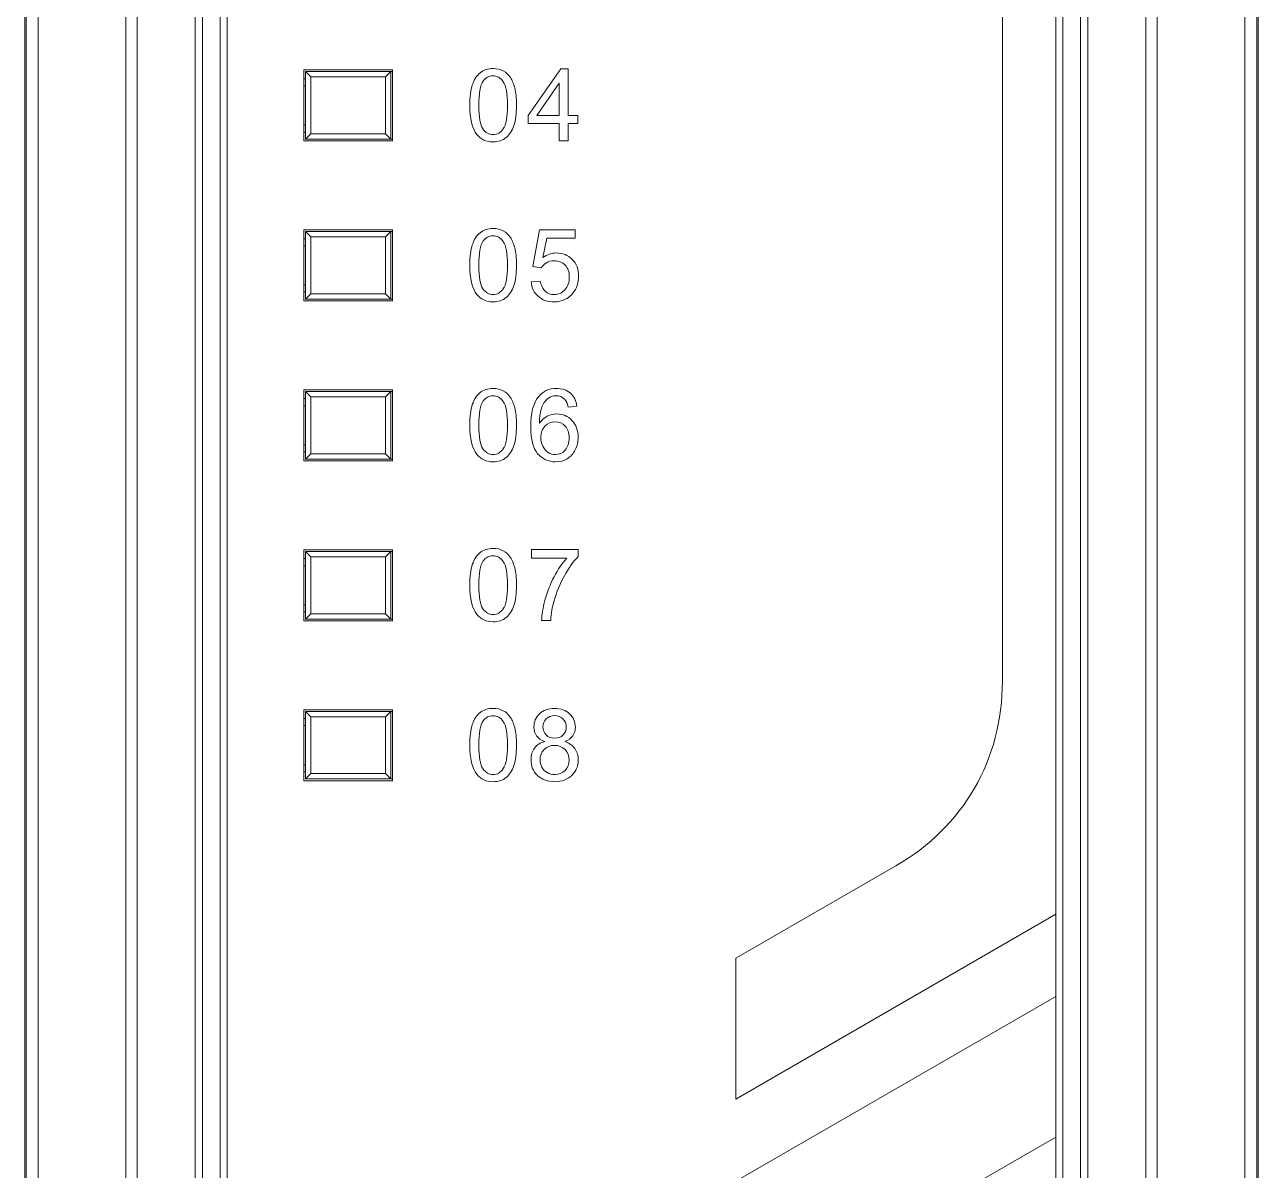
# Model space of a CAD drawing. Header units: millimetres. Extents: x 33157 to 59611, y -29750 to 1750.
# Drawn here: x 53865.92 to 53900.62, y -1735.64 to -1703.41 of the extents above; entities that cross this region are included whole.
import ezdxf

# ---------------------------------------------------------------- set-up
doc = ezdxf.new("R2010")
doc.units = ezdxf.units.MM
doc.layers.add('layer 1', color=7, linetype='Continuous', lineweight=18)

msp = doc.modelspace()

# ---------------------------------------------------------------- linework, layer by layer
at = {"layer": 'layer 1', "lineweight": 9}
for p, q in [((53865.91583649983, -1671.934770668987), (53865.91583649983, -1770.434670668986)), ((53900.61583649978, -1671.934770668987), (53900.61583649978, -1770.434670668986)), ((53865.95363649976, -1672.598970668982), (53865.95363649976, -1769.770470668983)), ((53866.29543649981, -1672.598970668982), (53866.29543649981, -1769.770470668983)), ((53900.23633649974, -1672.598970668982), (53900.23633649974, -1769.770470668983)), ((53900.5781364998, -1672.598970668982), (53900.5781364998, -1769.770470668983)), ((53868.7619364998, -1676.915370668982), (53868.7619364998, -1765.454070668983)), ((53869.0781364998, -1676.915370668982), (53869.0781364998, -1765.454070668983)), ((53897.45363649976, -1676.915370668982), (53897.45363649976, -1765.454070668983)), ((53897.76983649976, -1676.915370668982), (53897.76983649976, -1765.454070668983)), ((53870.71583649976, -1677.184770668983), (53870.71583649976, -1765.184670668982)), ((53870.91583649983, -1677.184770668983), (53870.91583649983, -1765.184670668982)), ((53871.41583649971, -1677.184770668983), (53871.41583649971, -1765.184670668982)), ((53871.61583649978, -1677.184770668983), (53871.61583649978, -1765.184670668982)), ((53894.91583649971, -1677.184770668983), (53894.91583649971, -1765.184670668982)), ((53895.11583649978, -1677.184770668983), (53895.11583649978, -1765.184670668982)), ((53895.61583649978, -1677.184770668983), (53895.61583649978, -1765.184670668982)), ((53895.81583649985, -1677.184770668983), (53895.81583649985, -1765.184670668982)), ((53873.76583649981, -1704.684770668983), (53873.76583649981, -1706.684770668983)), ((53873.81583649985, -1704.734770668986), (53873.81583649985, -1706.634770668984)), ((53876.21583649976, -1704.734770668986), (53876.21583649976, -1706.634770668984)), ((53876.26583649981, -1704.684770668983), (53876.26583649981, -1706.684770668983)), ((53873.96583649976, -1704.884770668984), (53873.96583649976, -1706.484770668982)), ((53876.06583649985, -1704.884770668984), (53876.06583649985, -1706.484770668982)), ((53873.76583649981, -1709.184770668983), (53873.76583649981, -1711.184770668983)), ((53873.81583649985, -1709.234770668986), (53873.81583649985, -1711.134770668984)), ((53876.21583649976, -1709.234770668986), (53876.21583649976, -1711.134770668984)), ((53876.26583649981, -1709.184770668983), (53876.26583649981, -1711.184770668983)), ((53873.96583649976, -1709.384770668984), (53873.96583649976, -1710.984770668986)), ((53876.06583649985, -1709.384770668984), (53876.06583649985, -1710.984770668986)), ((53873.76583649981, -1713.684770668983), (53873.76583649981, -1715.684770668987)), ((53873.81583649985, -1713.734770668982), (53873.81583649985, -1715.634770668984)), ((53876.21583649976, -1713.734770668982), (53876.21583649976, -1715.634770668984)), ((53876.26583649981, -1713.684770668983), (53876.26583649981, -1715.684770668987)), ((53873.96583649976, -1713.884770668984), (53873.96583649976, -1715.484770668986)), ((53876.06583649985, -1713.884770668984), (53876.06583649985, -1715.484770668986)), ((53873.76583649981, -1718.184770668987), (53873.76583649981, -1720.184770668983)), ((53873.81583649985, -1718.234770668982), (53873.81583649985, -1720.134770668984)), ((53876.21583649976, -1718.234770668982), (53876.21583649976, -1720.134770668984)), ((53876.26583649981, -1718.184770668987), (53876.26583649981, -1720.184770668983)), ((53873.96583649976, -1718.384770668984), (53873.96583649976, -1719.984770668982)), ((53876.06583649985, -1718.384770668984), (53876.06583649985, -1719.984770668982)), ((53873.76583649981, -1722.684770668983), (53873.76583649981, -1724.684770668983)), ((53873.81583649985, -1722.734770668982), (53873.81583649985, -1724.634770668984)), ((53876.21583649976, -1722.734770668982), (53876.21583649976, -1724.634770668984)), ((53876.26583649981, -1722.684770668983), (53876.26583649981, -1724.684770668983)), ((53873.96583649976, -1722.884770668984), (53873.96583649976, -1724.484770668982)), ((53876.06583649985, -1722.884770668984), (53876.06583649985, -1724.484770668982))]:
    msp.add_line(p, q, dxfattribs=at)
at = {"layer": 'layer 1'}
for points, knots in [([(53893.41603649984, -1676.884570668985), (53893.41603649984, -1676.884570668985), (53894.61583649978, -1676.884570668985), (53894.61583649978, -1676.884570668985), (53894.78103649983, -1676.884570668985), (53894.91603649984, -1677.019570668984), (53894.91603649984, -1677.184770668983), (53894.91603649984, -1677.184770668983), (53894.91603649984, -1728.441470668985), (53894.91603649984, -1728.441470668985), (53894.91603649984, -1728.441470668985), (53885.91603649984, -1733.637670668983), (53885.91603649984, -1733.637670668983), (53885.91603649984, -1733.637670668983), (53885.91603649984, -1729.680170668983), (53885.91603649984, -1729.680170668983), (53885.91603649984, -1729.680170668983), (53890.41603649984, -1727.082070668984), (53890.41603649984, -1727.082070668984), (53892.32393649983, -1725.980570668983), (53893.41603649984, -1724.089070668985), (53893.41603649984, -1721.885970668983), (53893.41603649984, -1721.885970668983), (53893.41603649984, -1676.884570668985), (53893.41603649984, -1676.884570668985)], [0, 0, 0, 0, 141845.6756337986, 141845.6756337986, 141845.6756337986, 283691.3512675973, 283691.3512675973, 283691.3512675973, 425537.0269013959, 425537.0269013959, 425537.0269013959, 567382.7025351946, 567382.7025351946, 567382.7025351946, 709228.3781689932, 709228.3781689932, 709228.3781689932, 851074.0538027919, 851074.0538027919, 851074.0538027919, 992919.7294365906, 992919.7294365906, 992919.7294365906, 1134765.405070389, 1134765.405070389, 1134765.405070389, 1134765.405070389]), ([(53878.43413649983, -1705.680470668986), (53878.43413649983, -1705.441970668983), (53878.45863649988, -1705.249170668983), (53878.50753649982, -1705.103370668984), (53878.55693649984, -1704.957070668984), (53878.62983649975, -1704.844670668986), (53878.72673649975, -1704.766070668985), (53878.82313649979, -1704.687570668982), (53878.9450364997, -1704.648470668983), (53879.09173649986, -1704.648470668983), (53879.19993649976, -1704.648470668983), (53879.29493649973, -1704.670170668985), (53879.37723649974, -1704.713870668987), (53879.45913649973, -1704.757670668982), (53879.52683649975, -1704.820670668984), (53879.57953649975, -1704.902970668983), (53879.63223649975, -1704.984870668984), (53879.67353649979, -1705.084970668983), (53879.70373649983, -1705.203070668983), (53879.7342364997, -1705.321170668983), (53879.74933649978, -1705.480570668983), (53879.74933649978, -1705.680470668986), (53879.74933649978, -1705.917570668985), (53879.72483649984, -1706.109470668983), (53879.67643649975, -1706.255270668985), (53879.62793649983, -1706.401570668985), (53879.55503649981, -1706.513970668983), (53879.4581364998, -1706.592970668985), (53879.36173649988, -1706.672070668984), (53879.23943649983, -1706.711570668986), (53879.09173649986, -1706.711570668986), (53878.89743649977, -1706.711570668986), (53878.74463649985, -1706.642370668985), (53878.63363649981, -1706.503670668985), (53878.50053649984, -1706.334270668986), (53878.43413649983, -1706.060070668983), (53878.43413649983, -1705.680470668986)], [0, 0, 0, 0, 138630.1162571759, 138630.1162571759, 138630.1162571759, 277260.2325143519, 277260.2325143519, 277260.2325143519, 415890.3487715278, 415890.3487715278, 415890.3487715278, 554520.4650287037, 554520.4650287037, 554520.4650287037, 693150.5812858795, 693150.5812858795, 693150.5812858795, 831780.6975430555, 831780.6975430555, 831780.6975430555, 970410.8138002313, 970410.8138002313, 970410.8138002313, 1109040.930057407, 1109040.930057407, 1109040.930057407, 1247671.046314583, 1247671.046314583, 1247671.046314583, 1386301.162571759, 1386301.162571759, 1386301.162571759, 1524931.278828935, 1524931.278828935, 1524931.278828935, 1663561.395086111, 1663561.395086111, 1663561.395086111, 1663561.395086111]), ([(53880.95363649976, -1706.677670668984), (53880.95363649976, -1706.677670668984), (53880.95363649976, -1706.195070668985), (53880.95363649976, -1706.195070668985), (53880.95363649976, -1706.195070668985), (53880.07593649981, -1706.195070668985), (53880.07593649981, -1706.195070668985), (53880.07593649981, -1706.195070668985), (53880.07593649981, -1705.966470668983), (53880.07593649981, -1705.966470668983), (53880.07593649981, -1705.966470668983), (53880.99873649975, -1704.656970668983), (53880.99873649975, -1704.656970668983), (53880.99873649975, -1704.656970668983), (53881.20193649974, -1704.656970668983), (53881.20193649974, -1704.656970668983), (53881.20193649974, -1704.656970668983), (53881.20193649974, -1705.966470668983), (53881.20193649974, -1705.966470668983), (53881.20193649974, -1705.966470668983), (53881.47573649982, -1705.966470668983), (53881.47573649982, -1705.966470668983), (53881.47573649982, -1705.966470668983), (53881.47573649982, -1706.195070668985), (53881.47573649982, -1706.195070668985), (53881.47573649982, -1706.195070668985), (53881.20193649974, -1706.195070668985), (53881.20193649974, -1706.195070668985), (53881.20193649974, -1706.195070668985), (53881.20193649974, -1706.677670668984), (53881.20193649974, -1706.677670668984), (53881.20193649974, -1706.677670668984), (53880.95363649976, -1706.677670668984), (53880.95363649976, -1706.677670668984)], [0, 0, 0, 0, 139141.7267637801, 139141.7267637801, 139141.7267637801, 278283.4535275602, 278283.4535275602, 278283.4535275602, 417425.1802913403, 417425.1802913403, 417425.1802913403, 556566.9070551203, 556566.9070551203, 556566.9070551203, 695708.6338189006, 695708.6338189006, 695708.6338189006, 834850.3605826806, 834850.3605826806, 834850.3605826806, 973992.0873464607, 973992.0873464607, 973992.0873464607, 1113133.814110241, 1113133.814110241, 1113133.814110241, 1252275.540874021, 1252275.540874021, 1252275.540874021, 1391417.267637801, 1391417.267637801, 1391417.267637801, 1530558.994401581, 1530558.994401581, 1530558.994401581, 1530558.994401581]), ([(53878.68813649978, -1705.681470668983), (53878.68813649978, -1706.013970668983), (53878.72673649975, -1706.235070668986), (53878.80433649983, -1706.344170668984), (53878.88193649979, -1706.453770668983), (53878.97793649981, -1706.508370668983), (53879.09173649986, -1706.508370668983), (53879.20553649979, -1706.508370668983), (53879.30153649981, -1706.453270668985), (53879.37913649977, -1706.343670668982), (53879.45673649985, -1706.233670668985), (53879.49533649982, -1706.013070668984), (53879.49533649982, -1705.681470668983), (53879.49533649982, -1705.348870668985), (53879.45673649985, -1705.127770668983), (53879.37913649977, -1705.018670668985), (53879.30203649978, -1704.909070668985), (53879.20513649978, -1704.854570668983), (53879.08893649984, -1704.854570668983), (53878.97513649979, -1704.854570668983), (53878.88383649982, -1704.902970668983), (53878.81563649973, -1704.999370668985), (53878.7305364997, -1705.122170668986), (53878.68813649978, -1705.349870668985), (53878.68813649978, -1705.681470668983)], [0, 0, 0, 0, 141857.1649458533, 141857.1649458533, 141857.1649458533, 283714.3298917065, 283714.3298917065, 283714.3298917065, 425571.4948375598, 425571.4948375598, 425571.4948375598, 567428.659783413, 567428.659783413, 567428.659783413, 709285.8247292663, 709285.8247292663, 709285.8247292663, 851142.9896751195, 851142.9896751195, 851142.9896751195, 993000.1546209728, 993000.1546209728, 993000.1546209728, 1134857.319566826, 1134857.319566826, 1134857.319566826, 1134857.319566826]), ([(53880.95363649976, -1705.966470668983), (53880.95363649976, -1705.966470668983), (53880.95363649976, -1705.057270668985), (53880.95363649976, -1705.057270668985), (53880.95363649976, -1705.057270668985), (53880.32003649982, -1705.966470668983), (53880.32003649982, -1705.966470668983), (53880.32003649982, -1705.966470668983), (53880.95363649976, -1705.966470668983), (53880.95363649976, -1705.966470668983)], [0, 0, 0, 0, 157705.5055947, 157705.5055947, 157705.5055947, 315411.0111893999, 315411.0111893999, 315411.0111893999, 473116.5167840999, 473116.5167840999, 473116.5167840999, 473116.5167840999]), ([(53878.43413649983, -1710.180470668986), (53878.43413649983, -1709.941970668983), (53878.45863649988, -1709.749170668986), (53878.50753649982, -1709.603370668984), (53878.55693649984, -1709.457070668984), (53878.62983649975, -1709.344670668986), (53878.72673649975, -1709.266070668985), (53878.82313649979, -1709.187570668985), (53878.9450364997, -1709.148470668983), (53879.09173649986, -1709.148470668983), (53879.19993649976, -1709.148470668983), (53879.29493649973, -1709.170170668985), (53879.37723649974, -1709.213870668983), (53879.45913649973, -1709.257670668986), (53879.52683649975, -1709.320670668984), (53879.57953649975, -1709.402970668983), (53879.63223649975, -1709.484870668984), (53879.67353649979, -1709.584970668983), (53879.70373649983, -1709.703070668987), (53879.7342364997, -1709.821170668986), (53879.74933649978, -1709.980570668987), (53879.74933649978, -1710.180470668986), (53879.74933649978, -1710.417570668985), (53879.72483649984, -1710.609470668983), (53879.67643649975, -1710.755270668985), (53879.62793649983, -1710.901570668982), (53879.55503649981, -1711.013970668983), (53879.4581364998, -1711.092970668985), (53879.36173649988, -1711.172070668984), (53879.23943649983, -1711.211570668986), (53879.09173649986, -1711.211570668986), (53878.89743649977, -1711.211570668986), (53878.74463649985, -1711.142370668985), (53878.63363649981, -1711.003670668985), (53878.50053649984, -1710.834270668986), (53878.43413649983, -1710.560070668983), (53878.43413649983, -1710.180470668986)], [0, 0, 0, 0, 138636.0635407241, 138636.0635407241, 138636.0635407241, 277272.1270814484, 277272.1270814484, 277272.1270814484, 415908.1906221725, 415908.1906221725, 415908.1906221725, 554544.2541628967, 554544.2541628967, 554544.2541628967, 693180.3177036206, 693180.3177036206, 693180.3177036206, 831816.381244345, 831816.381244345, 831816.381244345, 970452.444785069, 970452.444785069, 970452.444785069, 1109088.508325793, 1109088.508325793, 1109088.508325793, 1247724.571866517, 1247724.571866517, 1247724.571866517, 1386360.635407242, 1386360.635407242, 1386360.635407242, 1524996.698947966, 1524996.698947966, 1524996.698947966, 1663632.76248869, 1663632.76248869, 1663632.76248869, 1663632.76248869]), ([(53880.16053649975, -1710.647070668986), (53880.16053649975, -1710.647070668986), (53880.42023649981, -1710.627370668985), (53880.42023649981, -1710.627370668985), (53880.43953649985, -1710.753870668984), (53880.48413649976, -1710.848870668985), (53880.55383649975, -1710.912870668983), (53880.62343649979, -1710.976370668984), (53880.70853649982, -1711.008370668983), (53880.80873649981, -1711.008370668983), (53880.92963649979, -1711.008370668983), (53881.03073649976, -1710.963170668986), (53881.11303649977, -1710.873370668985), (53881.19493649976, -1710.783070668985), (53881.23583649978, -1710.663570668984), (53881.23583649978, -1710.514970668984), (53881.23583649978, -1710.373370668985), (53881.19683649979, -1710.261870668985), (53881.11823649978, -1710.180070668982), (53881.03963649977, -1710.098170668984), (53880.93573649978, -1710.057270668985), (53880.80633649981, -1710.057270668985), (53880.72593649983, -1710.057270668985), (53880.65393649979, -1710.075570668984), (53880.59003649984, -1710.112270668985), (53880.52653649979, -1710.148970668985), (53880.47663649981, -1710.196470668982), (53880.43993649975, -1710.254770668983), (53880.43993649975, -1710.254770668983), (53880.2057364998, -1710.220970668986), (53880.2057364998, -1710.220970668986), (53880.2057364998, -1710.220970668986), (53880.4004364998, -1709.182370668982), (53880.4004364998, -1709.182370668982), (53880.4004364998, -1709.182370668982), (53881.40233649983, -1709.182370668982), (53881.40233649983, -1709.182370668982), (53881.40233649983, -1709.182370668982), (53881.40233649983, -1709.419470668984), (53881.40233649983, -1709.419470668984), (53881.40233649983, -1709.419470668984), (53880.59843649977, -1709.419470668984), (53880.59843649977, -1709.419470668984), (53880.59843649977, -1709.419470668984), (53880.49073649984, -1709.964570668983), (53880.49073649984, -1709.964570668983), (53880.61163649982, -1709.879470668983), (53880.73863649979, -1709.837170668982), (53880.87133649987, -1709.837170668982), (53881.04723649978, -1709.837170668982), (53881.19583649974, -1709.898270668985), (53881.31673649972, -1710.020570668984), (53881.43763649982, -1710.142870668983), (53881.49833649973, -1710.299970668983), (53881.49833649973, -1710.491870668985), (53881.49833649973, -1710.674870668986), (53881.44513649977, -1710.832870668985), (53881.33883649978, -1710.965970668984), (53881.20953649975, -1711.129670668985), (53881.03263649979, -1711.211570668986), (53880.80873649981, -1711.211570668986), (53880.62533649983, -1711.211570668986), (53880.47573649971, -1711.159770668985), (53880.35953649977, -1711.056770668986), (53880.24333649984, -1710.953770668983), (53880.17703649978, -1710.817370668984), (53880.16053649975, -1710.647070668986)], [0, 0, 0, 0, 135705.6457476217, 135705.6457476217, 135705.6457476217, 271411.2914952431, 271411.2914952431, 271411.2914952431, 407116.9372428648, 407116.9372428648, 407116.9372428648, 542822.5829904862, 542822.5829904862, 542822.5829904862, 678528.2287381078, 678528.2287381078, 678528.2287381078, 814233.8744857294, 814233.8744857294, 814233.8744857294, 949939.5202333509, 949939.5202333509, 949939.5202333509, 1085645.165980972, 1085645.165980972, 1085645.165980972, 1221350.811728594, 1221350.811728594, 1221350.811728594, 1357056.457476216, 1357056.457476216, 1357056.457476216, 1492762.103223837, 1492762.103223837, 1492762.103223837, 1628467.748971459, 1628467.748971459, 1628467.748971459, 1764173.394719081, 1764173.394719081, 1764173.394719081, 1899879.040466702, 1899879.040466702, 1899879.040466702, 2035584.686214324, 2035584.686214324, 2035584.686214324, 2171290.331961945, 2171290.331961945, 2171290.331961945, 2306995.977709567, 2306995.977709567, 2306995.977709567, 2442701.623457188, 2442701.623457188, 2442701.623457188, 2578407.26920481, 2578407.26920481, 2578407.26920481, 2714112.914952431, 2714112.914952431, 2714112.914952431, 2849818.560700053, 2849818.560700053, 2849818.560700053, 2985524.206447674, 2985524.206447674, 2985524.206447674, 2985524.206447674]), ([(53878.68813649978, -1710.181470668983), (53878.68813649978, -1710.513970668983), (53878.72673649975, -1710.735070668982), (53878.80433649983, -1710.844170668984), (53878.88193649979, -1710.953770668983), (53878.97793649981, -1711.008370668983), (53879.09173649986, -1711.008370668983), (53879.20553649979, -1711.008370668983), (53879.30153649981, -1710.953270668985), (53879.37913649977, -1710.843670668985), (53879.45673649985, -1710.733670668985), (53879.49533649982, -1710.513070668984), (53879.49533649982, -1710.181470668983), (53879.49533649982, -1709.848870668981), (53879.45673649985, -1709.627770668986), (53879.37913649977, -1709.518670668985), (53879.30203649978, -1709.409070668985), (53879.20513649978, -1709.354570668987), (53879.08893649984, -1709.354570668987), (53878.97513649979, -1709.354570668987), (53878.88383649982, -1709.402970668983), (53878.81563649973, -1709.499370668985), (53878.7305364997, -1709.622170668986), (53878.68813649978, -1709.849870668985), (53878.68813649978, -1710.181470668983)], [0, 0, 0, 0, 141863.2510205296, 141863.2510205296, 141863.2510205296, 283726.5020410593, 283726.5020410593, 283726.5020410593, 425589.7530615889, 425589.7530615889, 425589.7530615889, 567453.0040821185, 567453.0040821185, 567453.0040821185, 709316.2551026482, 709316.2551026482, 709316.2551026482, 851179.5061231777, 851179.5061231777, 851179.5061231777, 993042.7571437074, 993042.7571437074, 993042.7571437074, 1134906.008164237, 1134906.008164237, 1134906.008164237, 1134906.008164237]), ([(53878.43413649983, -1714.680470668983), (53878.43413649983, -1714.441970668987), (53878.45863649988, -1714.249170668986), (53878.50753649982, -1714.103370668984), (53878.55693649984, -1713.957070668984), (53878.62983649975, -1713.844670668982), (53878.72673649975, -1713.766070668985), (53878.82313649979, -1713.687570668985), (53878.9450364997, -1713.648470668983), (53879.09173649986, -1713.648470668983), (53879.19993649976, -1713.648470668983), (53879.29493649973, -1713.670170668985), (53879.37723649974, -1713.713870668983), (53879.45913649973, -1713.757670668986), (53879.52683649975, -1713.820670668984), (53879.57953649975, -1713.902970668983), (53879.63223649975, -1713.984870668984), (53879.67353649979, -1714.084970668983), (53879.70373649983, -1714.203070668983), (53879.7342364997, -1714.321170668983), (53879.74933649978, -1714.480570668983), (53879.74933649978, -1714.680470668983), (53879.74933649978, -1714.917570668985), (53879.72483649984, -1715.109470668983), (53879.67643649975, -1715.255270668985), (53879.62793649983, -1715.401570668985), (53879.55503649981, -1715.513970668983), (53879.4581364998, -1715.592970668985), (53879.36173649988, -1715.672070668984), (53879.23943649983, -1715.711570668983), (53879.09173649986, -1715.711570668983), (53878.89743649977, -1715.711570668983), (53878.74463649985, -1715.642370668985), (53878.63363649981, -1715.503670668985), (53878.50053649984, -1715.334270668983), (53878.43413649983, -1715.060070668983), (53878.43413649983, -1714.680470668983)], [0, 0, 0, 0, 138642.0114677009, 138642.0114677009, 138642.0114677009, 277284.0229354019, 277284.0229354019, 277284.0229354019, 415926.0344031027, 415926.0344031027, 415926.0344031027, 554568.0458708035, 554568.0458708035, 554568.0458708035, 693210.0573385044, 693210.0573385044, 693210.0573385044, 831852.0688062054, 831852.0688062054, 831852.0688062054, 970494.0802739062, 970494.0802739062, 970494.0802739062, 1109136.091741607, 1109136.091741607, 1109136.091741607, 1247778.103209308, 1247778.103209308, 1247778.103209308, 1386420.114677009, 1386420.114677009, 1386420.114677009, 1525062.12614471, 1525062.12614471, 1525062.12614471, 1663704.137612411, 1663704.137612411, 1663704.137612411, 1663704.137612411]), ([(53881.45033649978, -1714.150870668985), (53881.45033649978, -1714.150870668985), (53881.20473649976, -1714.170570668982), (53881.20473649976, -1714.170570668982), (53881.18263649981, -1714.073270668984), (53881.15113649977, -1714.002270668984), (53881.11023649975, -1713.957970668983), (53881.04293649975, -1713.886970668983), (53880.95973649976, -1713.851670668983), (53880.86093649984, -1713.851670668983), (53880.78143649985, -1713.851670668983), (53880.71093649982, -1713.873770668985), (53880.65023649979, -1713.918070668983), (53880.57213649986, -1713.974970668983), (53880.51103649981, -1714.057770668983), (53880.46533649979, -1714.166870668984), (53880.42023649981, -1714.276470668984), (53880.3967364998, -1714.432170668983), (53880.39483649976, -1714.633970668986), (53880.45453649975, -1714.543170668984), (53880.52793649974, -1714.475370668983), (53880.61443649983, -1714.431670668985), (53880.70103649975, -1714.387470668985), (53880.79133649979, -1714.365370668987), (53880.88633649977, -1714.365370668987), (53881.05193649972, -1714.365370668987), (53881.19303649984, -1714.426470668982), (53881.30963649979, -1714.548270668986), (53881.42583649984, -1714.670170668985), (53881.48413649976, -1714.827270668981), (53881.48413649976, -1715.020570668984), (53881.48413649976, -1715.147570668984), (53881.45693649974, -1715.265170668986), (53881.40233649983, -1715.374270668984), (53881.34733649978, -1715.483370668985), (53881.27253649983, -1715.566670668984), (53881.17653649981, -1715.624470668986), (53881.08103649976, -1715.682370668986), (53880.97243649972, -1715.711570668983), (53880.85103649978, -1715.711570668983), (53880.64453649981, -1715.711570668983), (53880.47573649971, -1715.635370668983), (53880.34493649978, -1715.483370668985), (53880.21463649982, -1715.331470668984), (53880.14923649974, -1715.080770668984), (53880.14923649974, -1714.731770668982), (53880.14923649974, -1714.341370668985), (53880.22173649975, -1714.057270668985), (53880.36613649974, -1713.879970668985), (53880.49213649979, -1713.725670668983), (53880.66193649982, -1713.648470668983), (53880.8760364998, -1713.648470668983), (53881.03493649984, -1713.648470668983), (53881.16573649977, -1713.693170668986), (53881.26733649982, -1713.782070668984), (53881.36893649976, -1713.870970668983), (53881.43013649987, -1713.993770668984), (53881.45033649978, -1714.150870668985)], [0, 0, 0, 0, 136222.8589847721, 136222.8589847721, 136222.8589847721, 272445.7179695442, 272445.7179695442, 272445.7179695442, 408668.5769543165, 408668.5769543165, 408668.5769543165, 544891.4359390886, 544891.4359390886, 544891.4359390886, 681114.2949238607, 681114.2949238607, 681114.2949238607, 817337.1539086328, 817337.1539086328, 817337.1539086328, 953560.0128934049, 953560.0128934049, 953560.0128934049, 1089782.871878177, 1089782.871878177, 1089782.871878177, 1226005.730862949, 1226005.730862949, 1226005.730862949, 1362228.589847721, 1362228.589847721, 1362228.589847721, 1498451.448832494, 1498451.448832494, 1498451.448832494, 1634674.307817266, 1634674.307817266, 1634674.307817266, 1770897.166802038, 1770897.166802038, 1770897.166802038, 1907120.02578681, 1907120.02578681, 1907120.02578681, 2043342.884771582, 2043342.884771582, 2043342.884771582, 2179565.743756354, 2179565.743756354, 2179565.743756354, 2315788.602741126, 2315788.602741126, 2315788.602741126, 2452011.461725899, 2452011.461725899, 2452011.461725899, 2588234.320710671, 2588234.320710671, 2588234.320710671, 2588234.320710671]), ([(53878.68813649978, -1714.681470668987), (53878.68813649978, -1715.013970668983), (53878.72673649975, -1715.235070668982), (53878.80433649983, -1715.344170668984), (53878.88193649979, -1715.453770668983), (53878.97793649981, -1715.508370668983), (53879.09173649986, -1715.508370668983), (53879.20553649979, -1715.508370668983), (53879.30153649981, -1715.453270668985), (53879.37913649977, -1715.343670668985), (53879.45673649985, -1715.233670668985), (53879.49533649982, -1715.013070668984), (53879.49533649982, -1714.681470668987), (53879.49533649982, -1714.348870668985), (53879.45673649985, -1714.127770668986), (53879.37913649977, -1714.018670668985), (53879.30203649978, -1713.909070668985), (53879.20513649978, -1713.854570668983), (53879.08893649984, -1713.854570668983), (53878.97513649979, -1713.854570668983), (53878.88383649982, -1713.902970668983), (53878.81563649973, -1713.999370668985), (53878.7305364997, -1714.122170668982), (53878.68813649978, -1714.349870668985), (53878.68813649978, -1714.681470668987)], [0, 0, 0, 0, 141869.3377544537, 141869.3377544537, 141869.3377544537, 283738.6755089074, 283738.6755089074, 283738.6755089074, 425608.0132633611, 425608.0132633611, 425608.0132633611, 567477.3510178148, 567477.3510178148, 567477.3510178148, 709346.6887722686, 709346.6887722686, 709346.6887722686, 851216.0265267222, 851216.0265267222, 851216.0265267222, 993085.3642811759, 993085.3642811759, 993085.3642811759, 1134954.70203563, 1134954.70203563, 1134954.70203563, 1134954.70203563]), ([(53880.43433649983, -1715.022870668984), (53880.43433649983, -1715.108570668984), (53880.45263649983, -1715.190370668984), (53880.4888364998, -1715.268470668982), (53880.52513649984, -1715.346570668985), (53880.57593649981, -1715.405770668985), (53880.64033649984, -1715.446670668985), (53880.70523649984, -1715.487670668986), (53880.77393649978, -1715.508370668983), (53880.84683649981, -1715.508370668983), (53880.95263649971, -1715.508370668983), (53881.04293649975, -1715.465970668984), (53881.11773649981, -1715.381370668986), (53881.19253649976, -1715.296670668983), (53881.2301364998, -1715.181870668984), (53881.2301364998, -1715.036570668984), (53881.2301364998, -1714.896870668984), (53881.19303649984, -1714.786770668982), (53881.11913649976, -1714.706370668983), (53881.04533649975, -1714.625970668984), (53880.95123649976, -1714.585470668985), (53880.83693649987, -1714.585470668985), (53880.72503649973, -1714.585470668985), (53880.62953649979, -1714.625970668984), (53880.55143649975, -1714.706370668983), (53880.47333649982, -1714.786770668982), (53880.43433649983, -1714.892170668983), (53880.43433649983, -1715.022870668984)], [0, 0, 0, 0, 140703.1271482511, 140703.1271482511, 140703.1271482511, 281406.2542965022, 281406.2542965022, 281406.2542965022, 422109.3814447533, 422109.3814447533, 422109.3814447533, 562812.5085930044, 562812.5085930044, 562812.5085930044, 703515.6357412555, 703515.6357412555, 703515.6357412555, 844218.7628895065, 844218.7628895065, 844218.7628895065, 984921.8900377576, 984921.8900377576, 984921.8900377576, 1125625.017186009, 1125625.017186009, 1125625.017186009, 1266328.14433426, 1266328.14433426, 1266328.14433426, 1266328.14433426]), ([(53878.43413649983, -1719.180470668983), (53878.43413649983, -1718.941970668983), (53878.45863649988, -1718.749170668983), (53878.50753649982, -1718.603370668984), (53878.55693649984, -1718.457070668984), (53878.62983649975, -1718.344670668986), (53878.72673649975, -1718.266070668985), (53878.82313649979, -1718.187570668985), (53878.9450364997, -1718.148470668983), (53879.09173649986, -1718.148470668983), (53879.19993649976, -1718.148470668983), (53879.29493649973, -1718.170170668985), (53879.37723649974, -1718.213870668983), (53879.45913649973, -1718.257670668986), (53879.52683649975, -1718.320670668984), (53879.57953649975, -1718.402970668983), (53879.63223649975, -1718.484870668984), (53879.67353649979, -1718.584970668983), (53879.70373649983, -1718.703070668983), (53879.7342364997, -1718.821170668983), (53879.74933649978, -1718.980570668983), (53879.74933649978, -1719.180470668983), (53879.74933649978, -1719.417570668985), (53879.72483649984, -1719.609470668986), (53879.67643649975, -1719.755270668981), (53879.62793649983, -1719.901570668985), (53879.55503649981, -1720.013970668983), (53879.4581364998, -1720.092970668985), (53879.36173649988, -1720.172070668984), (53879.23943649983, -1720.211570668983), (53879.09173649986, -1720.211570668983), (53878.89743649977, -1720.211570668983), (53878.74463649985, -1720.142370668985), (53878.63363649981, -1720.003670668985), (53878.50053649984, -1719.834270668983), (53878.43413649983, -1719.560070668987), (53878.43413649983, -1719.180470668983)], [0, 0, 0, 0, 138647.9600380253, 138647.9600380253, 138647.9600380253, 277295.9200760509, 277295.9200760509, 277295.9200760509, 415943.8801140762, 415943.8801140762, 415943.8801140762, 554591.8401521016, 554591.8401521016, 554591.8401521016, 693239.8001901269, 693239.8001901269, 693239.8001901269, 831887.7602281524, 831887.7602281524, 831887.7602281524, 970535.7202661777, 970535.7202661777, 970535.7202661777, 1109183.680304203, 1109183.680304203, 1109183.680304203, 1247831.640342229, 1247831.640342229, 1247831.640342229, 1386479.600380254, 1386479.600380254, 1386479.600380254, 1525127.560418279, 1525127.560418279, 1525127.560418279, 1663775.520456305, 1663775.520456305, 1663775.520456305, 1663775.520456305]), ([(53880.17463649978, -1718.419470668984), (53880.17463649978, -1718.419470668984), (53880.17463649978, -1718.182370668986), (53880.17463649978, -1718.182370668986), (53880.17463649978, -1718.182370668986), (53881.48133649974, -1718.182370668986), (53881.48133649974, -1718.182370668986), (53881.48133649974, -1718.182370668986), (53881.48133649974, -1718.374270668984), (53881.48133649974, -1718.374270668984), (53881.35293649981, -1718.511170668985), (53881.22503649973, -1718.693170668986), (53881.09893649985, -1718.920370668983), (53880.97243649972, -1719.147570668984), (53880.87503649975, -1719.381370668983), (53880.80593649979, -1719.621670668984), (53880.75653649977, -1719.790570668984), (53880.72453649977, -1719.976370668984), (53880.71093649982, -1720.177670668984), (53880.71093649982, -1720.177670668984), (53880.45693649974, -1720.177670668984), (53880.45693649974, -1720.177670668984), (53880.45973649976, -1720.018670668985), (53880.49073649984, -1719.826270668985), (53880.55053649977, -1719.600970668983), (53880.61023649987, -1719.375270668984), (53880.69533649978, -1719.157870668982), (53880.80683649977, -1718.948570668984), (53880.91833649977, -1718.739270668985), (53881.03683649976, -1718.562870668981), (53881.16243649978, -1718.419470668984), (53881.16243649978, -1718.419470668984), (53880.17463649978, -1718.419470668984), (53880.17463649978, -1718.419470668984)], [0, 0, 0, 0, 139158.9494173973, 139158.9494173973, 139158.9494173973, 278317.8988347945, 278317.8988347945, 278317.8988347945, 417476.8482521918, 417476.8482521918, 417476.8482521918, 556635.797669589, 556635.797669589, 556635.797669589, 695794.7470869864, 695794.7470869864, 695794.7470869864, 834953.6965043836, 834953.6965043836, 834953.6965043836, 974112.645921781, 974112.645921781, 974112.645921781, 1113271.595339178, 1113271.595339178, 1113271.595339178, 1252430.544756575, 1252430.544756575, 1252430.544756575, 1391589.494173973, 1391589.494173973, 1391589.494173973, 1530748.44359137, 1530748.44359137, 1530748.44359137, 1530748.44359137]), ([(53878.68813649978, -1719.181470668983), (53878.68813649978, -1719.513970668987), (53878.72673649975, -1719.735070668982), (53878.80433649983, -1719.844170668984), (53878.88193649979, -1719.953770668983), (53878.97793649981, -1720.008370668987), (53879.09173649986, -1720.008370668987), (53879.20553649979, -1720.008370668987), (53879.30153649981, -1719.953270668985), (53879.37913649977, -1719.843670668985), (53879.45673649985, -1719.733670668981), (53879.49533649982, -1719.513070668984), (53879.49533649982, -1719.181470668983), (53879.49533649982, -1718.848870668985), (53879.45673649985, -1718.627770668986), (53879.37913649977, -1718.518670668985), (53879.30203649978, -1718.409070668985), (53879.20513649978, -1718.354570668983), (53879.08893649984, -1718.354570668983), (53878.97513649979, -1718.354570668983), (53878.88383649982, -1718.402970668983), (53878.81563649973, -1718.499370668985), (53878.7305364997, -1718.622170668982), (53878.68813649978, -1718.849870668985), (53878.68813649978, -1719.181470668983)], [0, 0, 0, 0, 141875.4251475426, 141875.4251475426, 141875.4251475426, 283750.8502950853, 283750.8502950853, 283750.8502950853, 425626.275442628, 425626.275442628, 425626.275442628, 567501.7005901706, 567501.7005901706, 567501.7005901706, 709377.1257377132, 709377.1257377132, 709377.1257377132, 851252.5508852559, 851252.5508852559, 851252.5508852559, 993127.9760327985, 993127.9760327985, 993127.9760327985, 1135003.401180341, 1135003.401180341, 1135003.401180341, 1135003.401180341]), ([(53878.43413649983, -1723.680470668983), (53878.43413649983, -1723.441970668983), (53878.45863649988, -1723.249170668983), (53878.50753649982, -1723.103370668984), (53878.55693649984, -1722.957070668984), (53878.62983649975, -1722.844670668986), (53878.72673649975, -1722.766070668985), (53878.82313649979, -1722.687570668985), (53878.9450364997, -1722.648470668983), (53879.09173649986, -1722.648470668983), (53879.19993649976, -1722.648470668983), (53879.29493649973, -1722.670170668985), (53879.37723649974, -1722.713870668987), (53879.45913649973, -1722.757670668982), (53879.52683649975, -1722.820670668984), (53879.57953649975, -1722.902970668986), (53879.63223649975, -1722.984870668984), (53879.67353649979, -1723.084970668983), (53879.70373649983, -1723.203070668983), (53879.7342364997, -1723.321170668983), (53879.74933649978, -1723.480570668983), (53879.74933649978, -1723.680470668983), (53879.74933649978, -1723.917570668985), (53879.72483649984, -1724.109470668983), (53879.67643649975, -1724.255270668985), (53879.62793649983, -1724.401570668985), (53879.55503649981, -1724.513970668987), (53879.4581364998, -1724.592970668985), (53879.36173649988, -1724.672070668984), (53879.23943649983, -1724.711570668983), (53879.09173649986, -1724.711570668983), (53878.89743649977, -1724.711570668983), (53878.74463649985, -1724.642370668985), (53878.63363649981, -1724.503670668985), (53878.50053649984, -1724.334270668983), (53878.43413649983, -1724.060070668987), (53878.43413649983, -1723.680470668983)], [0, 0, 0, 0, 138653.9092516168, 138653.9092516168, 138653.9092516168, 277307.8185032337, 277307.8185032337, 277307.8185032337, 415961.7277548505, 415961.7277548505, 415961.7277548505, 554615.6370064672, 554615.6370064672, 554615.6370064672, 693269.546258084, 693269.546258084, 693269.546258084, 831923.4555097009, 831923.4555097009, 831923.4555097009, 970577.3647613176, 970577.3647613176, 970577.3647613176, 1109231.274012934, 1109231.274012934, 1109231.274012934, 1247885.183264551, 1247885.183264551, 1247885.183264551, 1386539.092516168, 1386539.092516168, 1386539.092516168, 1525193.001767785, 1525193.001767785, 1525193.001767785, 1663846.911019402, 1663846.911019402, 1663846.911019402, 1663846.911019402]), ([(53878.68813649978, -1723.681470668983), (53878.68813649978, -1724.013970668983), (53878.72673649975, -1724.235070668986), (53878.80433649983, -1724.344170668984), (53878.88193649979, -1724.453770668983), (53878.97793649981, -1724.508370668983), (53879.09173649986, -1724.508370668983), (53879.20553649979, -1724.508370668983), (53879.30153649981, -1724.453270668985), (53879.37913649977, -1724.343670668982), (53879.45673649985, -1724.233670668985), (53879.49533649982, -1724.013070668984), (53879.49533649982, -1723.681470668983), (53879.49533649982, -1723.348870668985), (53879.45673649985, -1723.127770668983), (53879.37913649977, -1723.018670668985), (53879.30203649978, -1722.909070668981), (53879.20513649978, -1722.854570668983), (53879.08893649984, -1722.854570668983), (53878.97513649979, -1722.854570668983), (53878.88383649982, -1722.902970668986), (53878.81563649973, -1722.999370668985), (53878.7305364997, -1723.122170668982), (53878.68813649978, -1723.349870668985), (53878.68813649978, -1723.681470668983)], [0, 0, 0, 0, 141881.5131997137, 141881.5131997137, 141881.5131997137, 283763.0263994273, 283763.0263994273, 283763.0263994273, 425644.539599141, 425644.539599141, 425644.539599141, 567526.0527988547, 567526.0527988547, 567526.0527988547, 709407.5659985683, 709407.5659985683, 709407.5659985683, 851289.079198282, 851289.079198282, 851289.079198282, 993170.5923979956, 993170.5923979956, 993170.5923979956, 1135052.105597709, 1135052.105597709, 1135052.105597709, 1135052.105597709]), ([(53880.54293649987, -1723.582170668985), (53880.43993649975, -1723.544570668985), (53880.36373649974, -1723.490470668984), (53880.31393649982, -1723.420870668985), (53880.2645364998, -1723.350770668984), (53880.23963649984, -1723.267070668985), (53880.23963649984, -1723.169670668983), (53880.23963649984, -1723.022470668983), (53880.29223649978, -1722.899170668984), (53880.39763649978, -1722.799070668984), (53880.5034364998, -1722.698870668984), (53880.64363649982, -1722.648470668983), (53880.81903649977, -1722.648470668983), (53880.99503649975, -1722.648470668983), (53881.13703649974, -1722.699770668983), (53881.24433649977, -1722.802270668984), (53881.35153649974, -1722.904870668985), (53881.40513649973, -1723.029470668985), (53881.40513649973, -1723.176770668985), (53881.40513649973, -1723.270370668985), (53881.38073649985, -1723.352170668982), (53881.33173649985, -1723.421370668983), (53881.2828364998, -1723.490970668986), (53881.20853649982, -1723.544570668985), (53881.10833649983, -1723.582170668985), (53881.23203649971, -1723.622670668984), (53881.32563649974, -1723.687570668985), (53881.39013649983, -1723.777870668985), (53881.45453649975, -1723.867670668983), (53881.48703649984, -1723.974970668983), (53881.48703649984, -1724.100070668984), (53881.48703649984, -1724.272670668985), (53881.42583649984, -1724.417570668985), (53881.30403649976, -1724.535170668983), (53881.18173649971, -1724.652770668984), (53881.02133649978, -1724.711570668983), (53880.82233649975, -1724.711570668983), (53880.62343649979, -1724.711570668983), (53880.46303649974, -1724.652770668984), (53880.3407364997, -1724.534670668984), (53880.21893649973, -1724.416570668985), (53880.15773649974, -1724.269370668985), (53880.15773649974, -1724.092970668985), (53880.15773649974, -1723.961770668981), (53880.19113649981, -1723.851670668983), (53880.25793649984, -1723.763270668983), (53880.32473649975, -1723.674370668984), (53880.41973649984, -1723.614170668984), (53880.54293649987, -1723.582170668985)], [0, 0, 0, 0, 137044.6684343978, 137044.6684343978, 137044.6684343978, 274089.3368687956, 274089.3368687956, 274089.3368687956, 411134.0053031935, 411134.0053031935, 411134.0053031935, 548178.6737375912, 548178.6737375912, 548178.6737375912, 685223.342171989, 685223.342171989, 685223.342171989, 822268.0106063869, 822268.0106063869, 822268.0106063869, 959312.6790407847, 959312.6790407847, 959312.6790407847, 1096357.347475182, 1096357.347475182, 1096357.347475182, 1233402.01590958, 1233402.01590958, 1233402.01590958, 1370446.684343978, 1370446.684343978, 1370446.684343978, 1507491.352778376, 1507491.352778376, 1507491.352778376, 1644536.021212774, 1644536.021212774, 1644536.021212774, 1781580.689647172, 1781580.689647172, 1781580.689647172, 1918625.358081569, 1918625.358081569, 1918625.358081569, 2055670.026515967, 2055670.026515967, 2055670.026515967, 2192714.694950365, 2192714.694950365, 2192714.694950365, 2192714.694950365]), ([(53880.4936364998, -1723.160770668986), (53880.4936364998, -1723.256670668982), (53880.52413649979, -1723.334770668985), (53880.58483649982, -1723.395470668986), (53880.64603649982, -1723.456170668985), (53880.72593649983, -1723.486670668985), (53880.82523649972, -1723.486670668985), (53880.92163649987, -1723.486670668985), (53880.9997364998, -1723.456570668982), (53881.06033649977, -1723.396370668986), (53881.1210364998, -1723.336170668986), (53881.15113649977, -1723.262370668984), (53881.15113649977, -1723.174870668986), (53881.15113649977, -1723.083570668982), (53881.12013649981, -1723.006970668982), (53881.05753649975, -1722.944870668983), (53880.99543649977, -1722.882770668984), (53880.91693649982, -1722.851670668983), (53880.82233649975, -1722.851670668983), (53880.72693649976, -1722.851670668983), (53880.64833649975, -1722.882270668985), (53880.58623649977, -1722.942970668983), (53880.52463649976, -1723.003670668985), (53880.4936364998, -1723.076070668983), (53880.4936364998, -1723.160770668986)], [0, 0, 0, 0, 141886.1702402564, 141886.1702402564, 141886.1702402564, 283772.3404805128, 283772.3404805128, 283772.3404805128, 425658.5107207692, 425658.5107207692, 425658.5107207692, 567544.6809610255, 567544.6809610255, 567544.6809610255, 709430.8512012819, 709430.8512012819, 709430.8512012819, 851317.0214415384, 851317.0214415384, 851317.0214415384, 993203.1916817947, 993203.1916817947, 993203.1916817947, 1135089.361922051, 1135089.361922051, 1135089.361922051, 1135089.361922051]), ([(53880.41173649981, -1724.094870668984), (53880.41173649981, -1724.165870668984), (53880.42823649972, -1724.234070668986), (53880.46113649983, -1724.300470668982), (53880.49403649982, -1724.366270668986), (53880.5439364998, -1724.417570668985), (53880.61073649972, -1724.453770668983), (53880.67703649978, -1724.489970668986), (53880.74853649974, -1724.508370668983), (53880.82423649979, -1724.508370668983), (53880.94373649982, -1724.508370668983), (53881.0415364998, -1724.470270668985), (53881.11823649978, -1724.394070668982), (53881.19493649976, -1724.317870668986), (53881.23303649976, -1724.220970668982), (53881.23303649976, -1724.103370668984), (53881.23303649976, -1723.983870668983), (53881.19353649981, -1723.885070668984), (53881.1149364998, -1723.807070668986), (53881.03593649977, -1723.728970668983), (53880.93623649975, -1723.689870668982), (53880.81623649976, -1723.689870668982), (53880.69863649976, -1723.689870668982), (53880.60223649984, -1723.728470668982), (53880.52603649971, -1723.805570668984), (53880.44983649981, -1723.882770668984), (53880.41173649981, -1723.979170668986), (53880.41173649981, -1724.094870668984)], [0, 0, 0, 0, 140714.8028364635, 140714.8028364635, 140714.8028364635, 281429.605672927, 281429.605672927, 281429.605672927, 422144.4085093905, 422144.4085093905, 422144.4085093905, 562859.211345854, 562859.211345854, 562859.211345854, 703574.0141823175, 703574.0141823175, 703574.0141823175, 844288.817018781, 844288.817018781, 844288.817018781, 985003.6198552444, 985003.6198552444, 985003.6198552444, 1125718.422691708, 1125718.422691708, 1125718.422691708, 1266433.225528172, 1266433.225528172, 1266433.225528172, 1266433.225528172]), ([(53894.91603649984, -1730.750970668984), (53894.91603649984, -1730.750970668984), (53894.91603649984, -1734.708670668983), (53894.91603649984, -1734.708670668983), (53894.91603649984, -1734.708670668983), (53885.91603649984, -1739.904870668985), (53885.91603649984, -1739.904870668985), (53885.91603649984, -1739.904870668985), (53885.91603649984, -1735.947070668985), (53885.91603649984, -1735.947070668985), (53885.91603649984, -1735.947070668985), (53894.91603649984, -1730.750970668984), (53894.91603649984, -1730.750970668984)], [0, 0, 0, 0, 151598.5543415089, 151598.5543415089, 151598.5543415089, 303197.1086830177, 303197.1086830177, 303197.1086830177, 454795.6630245266, 454795.6630245266, 454795.6630245266, 606394.2173660354, 606394.2173660354, 606394.2173660354, 606394.2173660354])]:
    msp.add_open_spline(points, degree=3, knots=knots, dxfattribs=at)
at = {"layer": 'layer 1', "lineweight": 9}
for points in [[(53876.26583649981, -1704.684770668983), (53876.26583649981, -1704.684770668983), (53873.76583649981, -1704.684770668983), (53873.76583649981, -1704.684770668983)], [(53873.81583649985, -1704.734770668986), (53873.81583649985, -1704.734770668986), (53876.26583649981, -1704.734770668986), (53876.26583649981, -1704.734770668986)], [(53873.81583649985, -1704.734770668986), (53873.81583649985, -1704.734770668986), (53873.96583649976, -1704.884770668984), (53873.96583649976, -1704.884770668984)], [(53876.21583649976, -1704.734770668986), (53876.21583649976, -1704.734770668986), (53876.06583649985, -1704.884770668984), (53876.06583649985, -1704.884770668984)], [(53873.81583649985, -1704.934770668983), (53873.81583649985, -1704.934770668983), (53873.76583649981, -1704.934770668983), (53873.76583649981, -1704.934770668983)], [(53873.81583649985, -1705.134770668984), (53873.81583649985, -1705.134770668984), (53873.76583649981, -1705.134770668984), (53873.76583649981, -1705.134770668984)], [(53876.06583649985, -1704.884770668984), (53876.06583649985, -1704.884770668984), (53873.96583649976, -1704.884770668984), (53873.96583649976, -1704.884770668984)], [(53873.76583649981, -1706.234770668982), (53873.76583649981, -1706.234770668982), (53873.81583649985, -1706.234770668982), (53873.81583649985, -1706.234770668982)], [(53873.76583649981, -1706.434770668983), (53873.76583649981, -1706.434770668983), (53873.81583649985, -1706.434770668983), (53873.81583649985, -1706.434770668983)], [(53873.81583649985, -1706.634770668984), (53873.81583649985, -1706.634770668984), (53873.96583649976, -1706.484770668982), (53873.96583649976, -1706.484770668982)], [(53873.96583649976, -1706.484770668982), (53873.96583649976, -1706.484770668982), (53876.06583649985, -1706.484770668982), (53876.06583649985, -1706.484770668982)], [(53876.21583649976, -1706.634770668984), (53876.21583649976, -1706.634770668984), (53876.06583649985, -1706.484770668982), (53876.06583649985, -1706.484770668982)], [(53873.76583649981, -1706.684770668983), (53873.76583649981, -1706.684770668983), (53876.26583649981, -1706.684770668983), (53876.26583649981, -1706.684770668983)], [(53873.81583649985, -1706.634770668984), (53873.81583649985, -1706.634770668984), (53876.26583649981, -1706.634770668984), (53876.26583649981, -1706.634770668984)], [(53876.26583649981, -1709.184770668983), (53876.26583649981, -1709.184770668983), (53873.76583649981, -1709.184770668983), (53873.76583649981, -1709.184770668983)], [(53873.81583649985, -1709.234770668986), (53873.81583649985, -1709.234770668986), (53876.26583649981, -1709.234770668986), (53876.26583649981, -1709.234770668986)], [(53873.81583649985, -1709.234770668986), (53873.81583649985, -1709.234770668986), (53873.96583649976, -1709.384770668984), (53873.96583649976, -1709.384770668984)], [(53876.21583649976, -1709.234770668986), (53876.21583649976, -1709.234770668986), (53876.06583649985, -1709.384770668984), (53876.06583649985, -1709.384770668984)], [(53873.81583649985, -1709.434770668987), (53873.81583649985, -1709.434770668987), (53873.76583649981, -1709.434770668987), (53873.76583649981, -1709.434770668987)], [(53873.81583649985, -1709.634770668984), (53873.81583649985, -1709.634770668984), (53873.76583649981, -1709.634770668984), (53873.76583649981, -1709.634770668984)], [(53876.06583649985, -1709.384770668984), (53876.06583649985, -1709.384770668984), (53873.96583649976, -1709.384770668984), (53873.96583649976, -1709.384770668984)], [(53873.76583649981, -1710.734770668982), (53873.76583649981, -1710.734770668982), (53873.81583649985, -1710.734770668982), (53873.81583649985, -1710.734770668982)], [(53873.76583649981, -1710.934770668983), (53873.76583649981, -1710.934770668983), (53873.81583649985, -1710.934770668983), (53873.81583649985, -1710.934770668983)], [(53873.81583649985, -1711.134770668984), (53873.81583649985, -1711.134770668984), (53873.96583649976, -1710.984770668986), (53873.96583649976, -1710.984770668986)], [(53873.96583649976, -1710.984770668986), (53873.96583649976, -1710.984770668986), (53876.06583649985, -1710.984770668986), (53876.06583649985, -1710.984770668986)], [(53876.21583649976, -1711.134770668984), (53876.21583649976, -1711.134770668984), (53876.06583649985, -1710.984770668986), (53876.06583649985, -1710.984770668986)], [(53873.76583649981, -1711.184770668983), (53873.76583649981, -1711.184770668983), (53876.26583649981, -1711.184770668983), (53876.26583649981, -1711.184770668983)], [(53873.81583649985, -1711.134770668984), (53873.81583649985, -1711.134770668984), (53876.26583649981, -1711.134770668984), (53876.26583649981, -1711.134770668984)], [(53876.26583649981, -1713.684770668983), (53876.26583649981, -1713.684770668983), (53873.76583649981, -1713.684770668983), (53873.76583649981, -1713.684770668983)], [(53873.81583649985, -1713.734770668982), (53873.81583649985, -1713.734770668982), (53876.26583649981, -1713.734770668982), (53876.26583649981, -1713.734770668982)], [(53873.81583649985, -1713.734770668982), (53873.81583649985, -1713.734770668982), (53873.96583649976, -1713.884770668984), (53873.96583649976, -1713.884770668984)], [(53876.21583649976, -1713.734770668982), (53876.21583649976, -1713.734770668982), (53876.06583649985, -1713.884770668984), (53876.06583649985, -1713.884770668984)], [(53873.81583649985, -1713.934770668983), (53873.81583649985, -1713.934770668983), (53873.76583649981, -1713.934770668983), (53873.76583649981, -1713.934770668983)], [(53873.81583649985, -1714.134770668984), (53873.81583649985, -1714.134770668984), (53873.76583649981, -1714.134770668984), (53873.76583649981, -1714.134770668984)], [(53876.06583649985, -1713.884770668984), (53876.06583649985, -1713.884770668984), (53873.96583649976, -1713.884770668984), (53873.96583649976, -1713.884770668984)], [(53873.76583649981, -1715.234770668982), (53873.76583649981, -1715.234770668982), (53873.81583649985, -1715.234770668982), (53873.81583649985, -1715.234770668982)], [(53873.76583649981, -1715.434770668983), (53873.76583649981, -1715.434770668983), (53873.81583649985, -1715.434770668983), (53873.81583649985, -1715.434770668983)], [(53873.81583649985, -1715.634770668984), (53873.81583649985, -1715.634770668984), (53873.96583649976, -1715.484770668986), (53873.96583649976, -1715.484770668986)], [(53873.96583649976, -1715.484770668986), (53873.96583649976, -1715.484770668986), (53876.06583649985, -1715.484770668986), (53876.06583649985, -1715.484770668986)], [(53876.21583649976, -1715.634770668984), (53876.21583649976, -1715.634770668984), (53876.06583649985, -1715.484770668986), (53876.06583649985, -1715.484770668986)], [(53873.76583649981, -1715.684770668987), (53873.76583649981, -1715.684770668987), (53876.26583649981, -1715.684770668987), (53876.26583649981, -1715.684770668987)], [(53873.81583649985, -1715.634770668984), (53873.81583649985, -1715.634770668984), (53876.26583649981, -1715.634770668984), (53876.26583649981, -1715.634770668984)], [(53876.26583649981, -1718.184770668987), (53876.26583649981, -1718.184770668987), (53873.76583649981, -1718.184770668987), (53873.76583649981, -1718.184770668987)], [(53873.81583649985, -1718.234770668982), (53873.81583649985, -1718.234770668982), (53876.26583649981, -1718.234770668982), (53876.26583649981, -1718.234770668982)], [(53873.81583649985, -1718.234770668982), (53873.81583649985, -1718.234770668982), (53873.96583649976, -1718.384770668984), (53873.96583649976, -1718.384770668984)], [(53876.21583649976, -1718.234770668982), (53876.21583649976, -1718.234770668982), (53876.06583649985, -1718.384770668984), (53876.06583649985, -1718.384770668984)], [(53873.81583649985, -1718.434770668983), (53873.81583649985, -1718.434770668983), (53873.76583649981, -1718.434770668983), (53873.76583649981, -1718.434770668983)], [(53873.81583649985, -1718.634770668984), (53873.81583649985, -1718.634770668984), (53873.76583649981, -1718.634770668984), (53873.76583649981, -1718.634770668984)], [(53876.06583649985, -1718.384770668984), (53876.06583649985, -1718.384770668984), (53873.96583649976, -1718.384770668984), (53873.96583649976, -1718.384770668984)], [(53873.76583649981, -1719.734770668986), (53873.76583649981, -1719.734770668986), (53873.81583649985, -1719.734770668986), (53873.81583649985, -1719.734770668986)], [(53873.76583649981, -1719.934770668983), (53873.76583649981, -1719.934770668983), (53873.81583649985, -1719.934770668983), (53873.81583649985, -1719.934770668983)], [(53873.81583649985, -1720.134770668984), (53873.81583649985, -1720.134770668984), (53873.96583649976, -1719.984770668982), (53873.96583649976, -1719.984770668982)], [(53873.96583649976, -1719.984770668982), (53873.96583649976, -1719.984770668982), (53876.06583649985, -1719.984770668982), (53876.06583649985, -1719.984770668982)], [(53876.21583649976, -1720.134770668984), (53876.21583649976, -1720.134770668984), (53876.06583649985, -1719.984770668982), (53876.06583649985, -1719.984770668982)], [(53873.76583649981, -1720.184770668983), (53873.76583649981, -1720.184770668983), (53876.26583649981, -1720.184770668983), (53876.26583649981, -1720.184770668983)], [(53873.81583649985, -1720.134770668984), (53873.81583649985, -1720.134770668984), (53876.26583649981, -1720.134770668984), (53876.26583649981, -1720.134770668984)], [(53876.26583649981, -1722.684770668983), (53876.26583649981, -1722.684770668983), (53873.76583649981, -1722.684770668983), (53873.76583649981, -1722.684770668983)], [(53873.81583649985, -1722.734770668982), (53873.81583649985, -1722.734770668982), (53876.26583649981, -1722.734770668982), (53876.26583649981, -1722.734770668982)], [(53873.81583649985, -1722.734770668982), (53873.81583649985, -1722.734770668982), (53873.96583649976, -1722.884770668984), (53873.96583649976, -1722.884770668984)], [(53876.21583649976, -1722.734770668982), (53876.21583649976, -1722.734770668982), (53876.06583649985, -1722.884770668984), (53876.06583649985, -1722.884770668984)], [(53873.81583649985, -1722.934770668983), (53873.81583649985, -1722.934770668983), (53873.76583649981, -1722.934770668983), (53873.76583649981, -1722.934770668983)], [(53873.81583649985, -1723.134770668984), (53873.81583649985, -1723.134770668984), (53873.76583649981, -1723.134770668984), (53873.76583649981, -1723.134770668984)], [(53876.06583649985, -1722.884770668984), (53876.06583649985, -1722.884770668984), (53873.96583649976, -1722.884770668984), (53873.96583649976, -1722.884770668984)], [(53873.76583649981, -1724.234770668986), (53873.76583649981, -1724.234770668986), (53873.81583649985, -1724.234770668986), (53873.81583649985, -1724.234770668986)], [(53873.76583649981, -1724.434770668987), (53873.76583649981, -1724.434770668987), (53873.81583649985, -1724.434770668987), (53873.81583649985, -1724.434770668987)], [(53873.81583649985, -1724.634770668984), (53873.81583649985, -1724.634770668984), (53873.96583649976, -1724.484770668982), (53873.96583649976, -1724.484770668982)], [(53873.96583649976, -1724.484770668982), (53873.96583649976, -1724.484770668982), (53876.06583649985, -1724.484770668982), (53876.06583649985, -1724.484770668982)], [(53876.21583649976, -1724.634770668984), (53876.21583649976, -1724.634770668984), (53876.06583649985, -1724.484770668982), (53876.06583649985, -1724.484770668982)], [(53873.76583649981, -1724.684770668983), (53873.76583649981, -1724.684770668983), (53876.26583649981, -1724.684770668983), (53876.26583649981, -1724.684770668983)], [(53873.81583649985, -1724.634770668984), (53873.81583649985, -1724.634770668984), (53876.26583649981, -1724.634770668984), (53876.26583649981, -1724.634770668984)]]:
    msp.add_open_spline(points, degree=3, dxfattribs=at)

doc.saveas('drawing.dxf')
